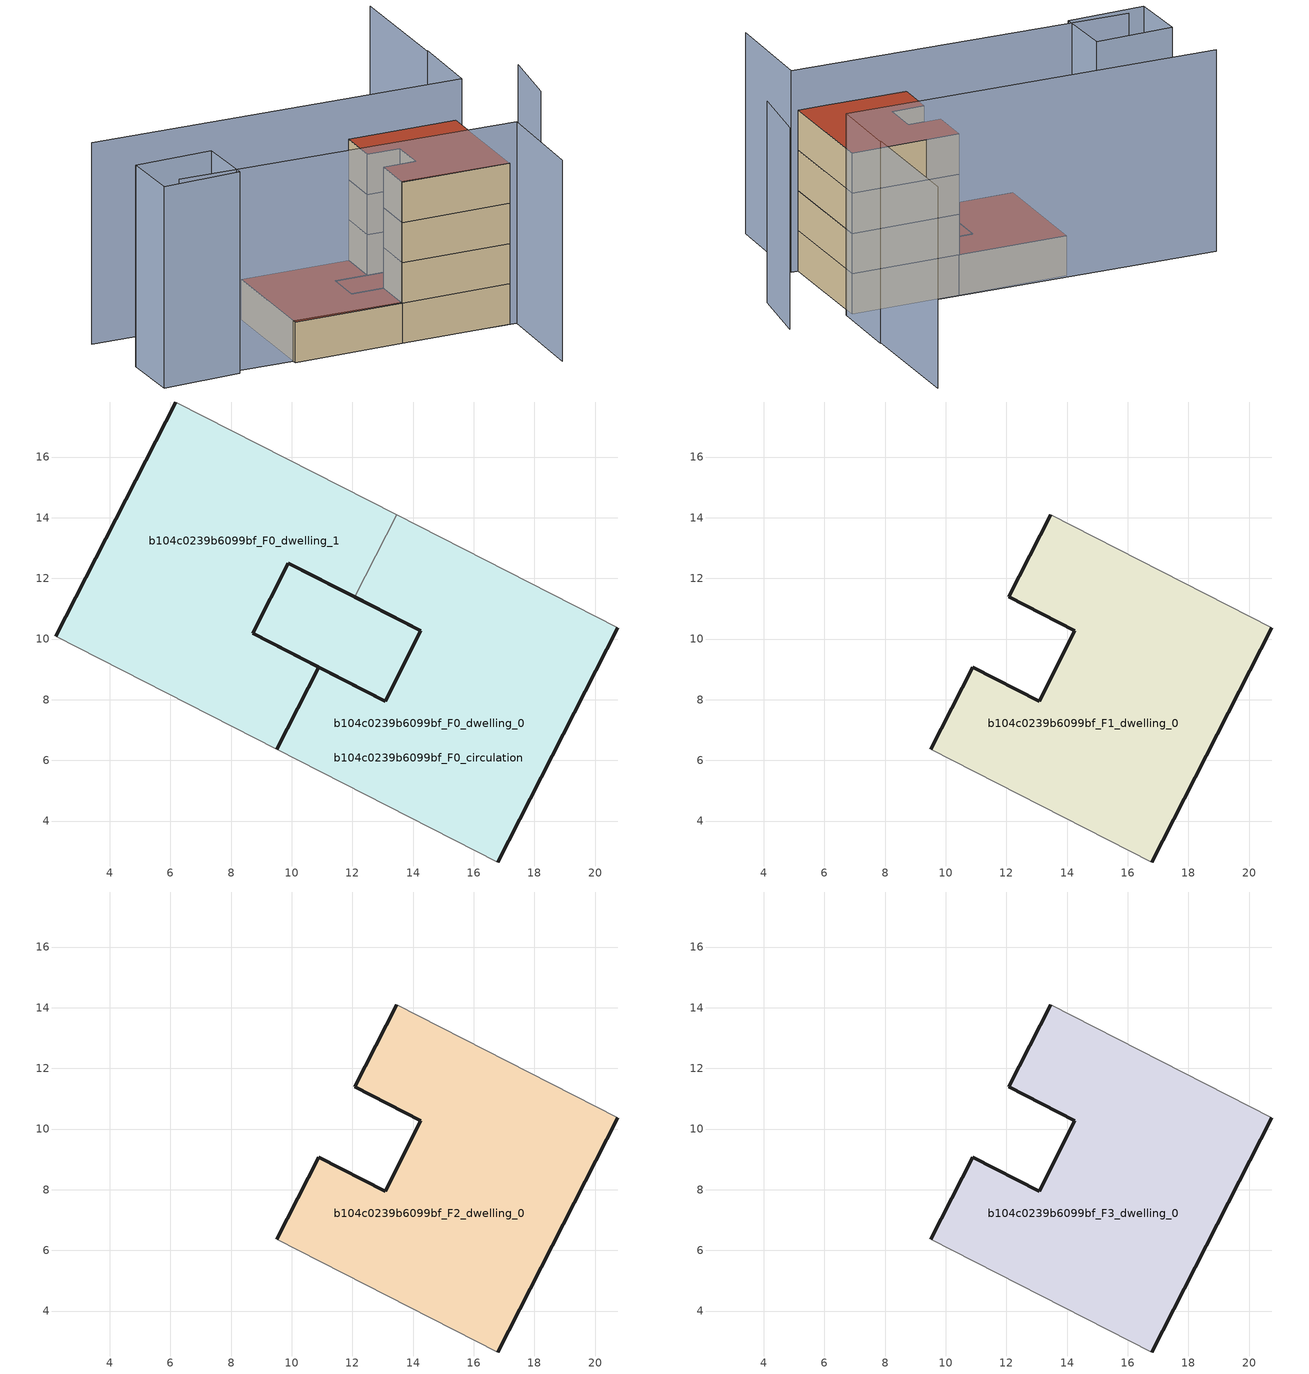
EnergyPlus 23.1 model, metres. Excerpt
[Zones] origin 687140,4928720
b104c0239b6099bf_F0_dwelling_0
 floor ground (EU_floor_Construction): 20.74,10.37 16.8,2.65 9.51,6.37 10.89,9.07 13.08,7.96 14.26,10.28 12.08,11.39 13.46,14.1 z0; 14.26,10.28 13.08,7.96 10.89,9.07 8.71,10.19 9.89,12.51 z0
 wall outside (EU_wall_Construction): 16.8,2.65 20.74,10.37 / 12.08,11.39 14.26,10.28 13.08,7.96 10.89,9.07 9.51,6.37 z0:3
 wall adiabatic (EU_wall_Construction): 20.74,10.37 13.46,14.1 / 9.51,6.37 16.8,2.65 z0:3
 wall to b104c0239b6099bf_F0_dwelling_1 (EU_wall_Construction): 13.46,14.1 12.08,11.39 z0:3
 roof outside (EU_floor_Construction): 13.08,7.96 14.26,10.28 9.89,12.51 8.71,10.19 10.89,9.07 z3
b104c0239b6099bf_F0_dwelling_1
 floor ground (EU_floor_Construction): 13.46,14.1 12.08,11.39 9.89,12.51 8.71,10.19 10.89,9.07 9.51,6.37 2.23,10.09 6.17,17.82 z0; 14.26,10.28 13.08,7.96 10.89,9.07 8.71,10.19 9.89,12.51 z0
 wall outside (EU_wall_Construction): 6.17,17.82 2.23,10.09 / 9.51,6.37 10.89,9.07 8.71,10.19 9.89,12.51 12.08,11.39 z0:3
 wall adiabatic (EU_wall_Construction): 2.23,10.09 9.51,6.37 / 13.46,14.1 6.17,17.82 z0:3
 roof outside (EU_roof_Construction): 10.89,9.07 8.71,10.19 9.89,12.51 12.08,11.39 13.46,14.1 6.17,17.82 2.23,10.09 9.51,6.37 z3; 13.08,7.96 14.26,10.28 9.89,12.51 8.71,10.19 10.89,9.07 z3
b104c0239b6099bf_F0_circulation
 floor ground (EU_floor_Construction): 20.74,10.37 16.8,2.65 9.51,6.37 10.89,9.07 13.08,7.96 14.26,10.28 12.08,11.39 13.46,14.1 z0; 14.26,10.28 13.08,7.96 10.89,9.07 8.71,10.19 9.89,12.51 z0; 13.46,14.1 12.08,11.39 9.89,12.51 8.71,10.19 10.89,9.07 9.51,6.37 2.23,10.09 6.17,17.82 z0
 wall outside (EU_wall_Construction): 9.89,12.51 8.71,10.19 13.08,7.96 14.26,10.28 9.89,12.51 z0:3
 roof outside (EU_roof_Construction): 16.8,2.65 20.74,10.37 13.46,14.1 12.08,11.39 14.26,10.28 13.08,7.96 10.89,9.07 9.51,6.37 z3; 13.08,7.96 14.26,10.28 9.89,12.51 8.71,10.19 10.89,9.07 z3; 10.89,9.07 8.71,10.19 9.89,12.51 12.08,11.39 13.46,14.1 6.17,17.82 2.23,10.09 9.51,6.37 z3
b104c0239b6099bf_F1_dwelling_0
 floor to b104c0239b6099bf_F0_dwelling_0 (EU_floor_Construction): 20.74,10.37 16.8,2.65 9.51,6.37 10.89,9.07 13.08,7.96 14.26,10.28 12.08,11.39 13.46,14.1 z3
 wall outside (EU_wall_Construction): 16.8,2.65 20.74,10.37 / 13.46,14.1 12.08,11.39 14.26,10.28 13.08,7.96 10.89,9.07 9.51,6.37 z3:6
 wall adiabatic (EU_wall_Construction): 20.74,10.37 13.46,14.1 / 9.51,6.37 16.8,2.65 z3:6
b104c0239b6099bf_F2_dwelling_0
 floor to b104c0239b6099bf_F1_dwelling_0 (EU_floor_Construction): 20.74,10.37 16.8,2.65 9.51,6.37 10.89,9.07 13.08,7.96 14.26,10.28 12.08,11.39 13.46,14.1 z6
 wall outside (EU_wall_Construction): 16.8,2.65 20.74,10.37 / 13.46,14.1 12.08,11.39 14.26,10.28 13.08,7.96 10.89,9.07 9.51,6.37 z6:9
 wall adiabatic (EU_wall_Construction): 20.74,10.37 13.46,14.1 / 9.51,6.37 16.8,2.65 z6:9
b104c0239b6099bf_F3_dwelling_0
 floor to b104c0239b6099bf_F2_dwelling_0 (EU_floor_Construction): 20.74,10.37 16.8,2.65 9.51,6.37 10.89,9.07 13.08,7.96 14.26,10.28 12.08,11.39 13.46,14.1 z9
 wall outside (EU_wall_Construction): 16.8,2.65 20.74,10.37 / 13.46,14.1 12.08,11.39 14.26,10.28 13.08,7.96 10.89,9.07 9.51,6.37 z9:12
 wall adiabatic (EU_wall_Construction): 20.74,10.37 13.46,14.1 / 9.51,6.37 16.8,2.65 z9:12
 roof outside (EU_roof_Construction): 16.8,2.65 20.74,10.37 13.46,14.1 12.08,11.39 14.26,10.28 13.08,7.96 10.89,9.07 9.51,6.37 z12
shading: 22.65,4.45 25.51,8.63 / -5.24,14.41 17.26,2.4 / 17.26,2.4 13.65,-4.36 / 23.73,15.11 21.1,10.15 / 21.1,10.15 -3.65,23.27 / 27.77,23.25 23.63,15.11 / -5.1,18.32 0.19,15.83 / 0.19,15.83 -1.64,11.93 / -1.64,11.93 -6.93,14.42 / -6.93,14.42 -5.1,18.32 z0:15
[Building]
EU S2 Campaign: North Axis=0; Terrain=City; Solar Distribution=FullExterior
[Site:Location]
Bologna: Latitude=44.5; Longitude=11.25; Time Zone=1; Elevation=37
[SizingPeriod:WeatherFileDays]
AnnualSizingPeriod: Begin Month=1; Begin Day of Month=1; End Month=12; End Day of Month=31; Day of Week for Start Day=Monday; Use Weather File Daylight Saving Period=No; Use Weather File Rain and Snow Indicators=No
[MATERIAL]
EU_InternalMass_Material: Roughness=MediumRough; Thickness=0.1; Conductivity=1; Density=1800; Specific Heat=900; Thermal Absorptance=0.9; Solar Absorptance=0.7; Visible Absorptance=0.7
[MATERIAL:NOMASS] Roughness=MediumRough; Thermal Absorptance=0.9; Solar Absorptance=0.7; Visible Absorptance=0.7
Name | Thermal Resistance
EU_wall_NoMass | 0.937881
EU_roof_NoMass | 0.548572
EU_floor_NoMass | 0.71348
[CONSTRUCTION]
EU_wall_Construction: EU_wall_NoMass
EU_roof_Construction: EU_roof_NoMass
EU_floor_Construction: EU_floor_NoMass
EU_InternalMass_Construction: EU_InternalMass_Material
[ZONE] Type=1; Multiplier=1; Ceiling Height=autocalculate; Floor Area=autocalculate; Part of Total Floor Area=Yes
Name | Volume
b104c0239b6099bf_F0_dwelling_0 | 232.002
b104c0239b6099bf_F1_dwelling_0 | 193.69
b104c0239b6099bf_F2_dwelling_0; b104c0239b6099bf_F3_dwelling_0 | 193.688
b104c0239b6099bf_F0_dwelling_1 | 231.998
b104c0239b6099bf_F0_circulation | 425.689
[INTERNALMASS] Construction=EU_InternalMass_Construction
Name | Zone or ZoneList | Surface Area
b104c0239b6099bf_F0_dwelling_0_EU_InternalMass | b104c0239b6099bf_F0_dwelling_0 | 64.5628
b104c0239b6099bf_F0_dwelling_1_EU_InternalMass | b104c0239b6099bf_F0_dwelling_1 | 64.5628
b104c0239b6099bf_F1_dwelling_0_EU_InternalMass | b104c0239b6099bf_F1_dwelling_0 | 141.146
b104c0239b6099bf_F2_dwelling_0_EU_InternalMass | b104c0239b6099bf_F2_dwelling_0 | 141.146
b104c0239b6099bf_F3_dwelling_0_EU_InternalMass | b104c0239b6099bf_F3_dwelling_0 | 141.146
[OTHEREQUIPMENT] Fuel Type=Electricity; Design Level Calculation Method=Watts/Area; Power per Zone Floor Area=1; Fraction Latent=0; Fraction Radiant=0; Fraction Lost=0; Carbon Dioxide Generation Rate=0; EndUse Subcategory=EU_Step8_InternalGains
Name | Zone or ZoneList or Space or SpaceList | Schedule
EU_Step8_InternalGain_b104c0239b6099bf_F0_dwelling_0_f000 | b104c0239b6099bf_F0_dwelling_0 | EU_Step8_GainSchedule_b104c0239b6099bf_F0_dwelling_0_f000
EU_Step8_InternalGain_b104c0239b6099bf_F0_dwelling_1_f000 | b104c0239b6099bf_F0_dwelling_1 | EU_Step8_GainSchedule_b104c0239b6099bf_F0_dwelling_1_f000
EU_Step8_InternalGain_b104c0239b6099bf_F1_dwelling_0_f000 | b104c0239b6099bf_F1_dwelling_0 | EU_Step8_GainSchedule_b104c0239b6099bf_F1_dwelling_0_f000
EU_Step8_InternalGain_b104c0239b6099bf_F2_dwelling_0_f000 | b104c0239b6099bf_F2_dwelling_0 | EU_Step8_GainSchedule_b104c0239b6099bf_F2_dwelling_0_f000
EU_Step8_InternalGain_b104c0239b6099bf_F3_dwelling_0_f000 | b104c0239b6099bf_F3_dwelling_0 | EU_Step8_GainSchedule_b104c0239b6099bf_F3_dwelling_0_f000
[ZONEINFILTRATION:DESIGNFLOWRATE]
EU_Circulation_Infiltration_b104c0239b6099bf_F0_circulation: Zone or ZoneList or Space or SpaceList=b104c0239b6099bf_F0_circulation; Schedule=EU_AlwaysOn; Design Flow Rate Calculation Method=Flow/Area; Flow Rate per Floor Area=0.0005; Constant Term Coefficient=1; Temperature Term Coefficient=0; Velocity Term Coefficient=0; Velocity Squared Term Coefficient=0
[ZONEVENTILATION:DESIGNFLOWRATE] Schedule=EU_AlwaysOn; Design Flow Rate Calculation Method=AirChanges/Hour; Air Changes per Hour=0.687892; Ventilation Type=Natural; Fan Pressure Rise=0; Fan Total Efficiency=1; Constant Term Coefficient=1; Temperature Term Coefficient=0; Velocity Term Coefficient=0; Velocity Squared Term Coefficient=0; Minimum Indoor Temperature=-100; Maximum Indoor Temperature=100; Delta Temperature=-100; Minimum Outdoor Temperature=-100; Maximum Outdoor Temperature=100; Maximum Wind Speed=40
Name | Zone or ZoneList or Space or SpaceList
EU_ConstantAir_b104c0239b6099bf_F0_dwelling_0 | b104c0239b6099bf_F0_dwelling_0
EU_ConstantAir_b104c0239b6099bf_F0_dwelling_1 | b104c0239b6099bf_F0_dwelling_1
EU_ConstantAir_b104c0239b6099bf_F1_dwelling_0 | b104c0239b6099bf_F1_dwelling_0
EU_ConstantAir_b104c0239b6099bf_F2_dwelling_0 | b104c0239b6099bf_F2_dwelling_0
EU_ConstantAir_b104c0239b6099bf_F3_dwelling_0 | b104c0239b6099bf_F3_dwelling_0
[HVACTEMPLATE:THERMOSTAT] Constant Heating Setpoint=20; Constant Cooling Setpoint=50
EU_HeatOnly_b104c0239b6099bf_F0_dwelling_0; EU_HeatOnly_b104c0239b6099bf_F0_dwelling_1; EU_HeatOnly_b104c0239b6099bf_F1_dwelling_0; EU_HeatOnly_b104c0239b6099bf_F2_dwelling_0; EU_HeatOnly_b104c0239b6099bf_F3_dwelling_0
[HVACTEMPLATE:ZONE:IDEALLOADSAIRSYSTEM] System Availability Schedule=EU_AlwaysOn; Maximum Heating Supply Air Temperature=50; Minimum Cooling Supply Air Temperature=13; Maximum Heating Supply Air Humidity Ratio=0.0156; Minimum Cooling Supply Air Humidity Ratio=0.0077; Heating Limit=NoLimit; Cooling Limit=NoLimit; Heating Availability Schedule=EU_AlwaysOn; Cooling Availability Schedule=EU_CoolingOff; Dehumidification Control Type=ConstantSensibleHeatRatio; Cooling Sensible Heat Ratio=0.7; Dehumidification Setpoint=60; Humidification Control Type=None; Humidification Setpoint=30; Outdoor Air Method=None; Outdoor Air Flow Rate per Person=0.00944; Outdoor Air Flow Rate per Zone Floor Area=0; Outdoor Air Flow Rate per Zone=0; Demand Controlled Ventilation Type=None; Outdoor Air Economizer Type=NoEconomizer; Heat Recovery Type=None; Sensible Heat Recovery Effectiveness=0.7; Latent Heat Recovery Effectiveness=0.65
Name | Template Thermostat
b104c0239b6099bf_F0_dwelling_0 | EU_HeatOnly_b104c0239b6099bf_F0_dwelling_0
b104c0239b6099bf_F0_dwelling_1 | EU_HeatOnly_b104c0239b6099bf_F0_dwelling_1
b104c0239b6099bf_F1_dwelling_0 | EU_HeatOnly_b104c0239b6099bf_F1_dwelling_0
b104c0239b6099bf_F2_dwelling_0 | EU_HeatOnly_b104c0239b6099bf_F2_dwelling_0
b104c0239b6099bf_F3_dwelling_0 | EU_HeatOnly_b104c0239b6099bf_F3_dwelling_0
[SIZING:ZONE] Zone Cooling Design Supply Air Temperature Input Method=SupplyAirTemperature; Zone Cooling Design Supply Air Temperature=13; Zone Heating Design Supply Air Temperature Input Method=SupplyAirTemperature; Zone Heating Design Supply Air Temperature=50; Zone Cooling Design Supply Air Humidity Ratio=0.008; Zone Heating Design Supply Air Humidity Ratio=0.008; Cooling Design Air Flow Method=DesignDay; Cooling Design Air Flow Rate=0; Cooling Minimum Air Flow per Zone Floor Area=0.000762; Cooling Minimum Air Flow=0; Cooling Minimum Air Flow Fraction=0.2; Heating Design Air Flow Method=DesignDay; Heating Design Air Flow Rate=0; Heating Maximum Air Flow per Zone Floor Area=0.002032; Heating Maximum Air Flow=0.141576; Heating Maximum Air Flow Fraction=0.3; Account for Dedicated Outdoor Air System=No; Dedicated Outdoor Air System Control Strategy=NeutralSupplyAir; Dedicated Outdoor Air Low Setpoint Temperature for Design=autosize; Dedicated Outdoor Air High Setpoint Temperature for Design=autosize; Zone Load Sizing Method=Sensible Load Only No Latent Load; Zone Latent Cooling Design Supply Air Humidity Ratio Input Method=HumidityRatioDifference; Zone Cooling Design Supply Air Humidity Ratio Difference=0.005; Zone Latent Heating Design Supply Air Humidity Ratio Input Method=HumidityRatioDifference; Zone Humidification Design Supply Air Humidity Ratio Difference=0.005
b104c0239b6099bf_F0_dwelling_0; b104c0239b6099bf_F0_dwelling_1; b104c0239b6099bf_F1_dwelling_0; b104c0239b6099bf_F2_dwelling_0; b104c0239b6099bf_F3_dwelling_0
[SCHEDULE:CONSTANT]
Name | Hourly Value
EU_AlwaysOn | 1
EU_CoolingOff | 0
[SCHEDULE:FILE] Column Number=1; Rows to Skip at Top=0; Number of Hours of Data=8760; Column Separator=Comma; Interpolate to Timestep=No; Minutes per Item=60; Adjust Schedule for Daylight Savings=Yes
Name | File
EU_Step8_GainSchedule_b104c0239b6099bf_F0_dwelling_0_f000 | ../../schedules/b104c0239b6099bf/b104c0239b6099bf_F0_dwelling_0_f000_gain.csv
EU_Step8_GainSchedule_b104c0239b6099bf_F0_dwelling_1_f000 | ../../schedules/b104c0239b6099bf/b104c0239b6099bf_F0_dwelling_1_f000_gain.csv
EU_Step8_GainSchedule_b104c0239b6099bf_F1_dwelling_0_f000 | ../../schedules/b104c0239b6099bf/b104c0239b6099bf_F1_dwelling_0_f000_gain.csv
EU_Step8_GainSchedule_b104c0239b6099bf_F2_dwelling_0_f000 | ../../schedules/b104c0239b6099bf/b104c0239b6099bf_F2_dwelling_0_f000_gain.csv
EU_Step8_GainSchedule_b104c0239b6099bf_F3_dwelling_0_f000 | ../../schedules/b104c0239b6099bf/b104c0239b6099bf_F3_dwelling_0_f000_gain.csv
